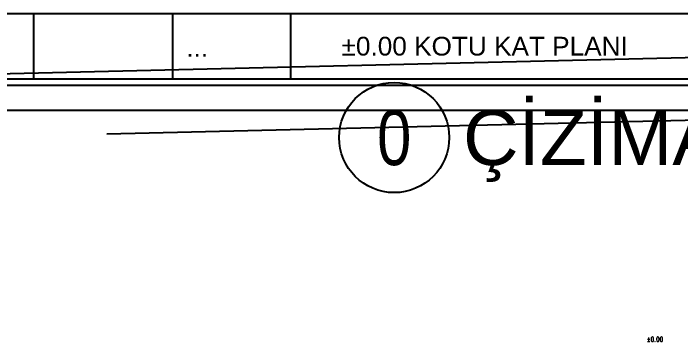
# Model space of a CAD drawing. Header units: millimetres. Extents: x 43168.9 to 43194.6, y -25545.1 to -25543.4.
# Drawn here: x 43171.5096 to 43171.9379, y -25545.1182 to -25544.908 of the extents above; entities that cross this region are included whole.
import ezdxf
from ezdxf.enums import TextEntityAlignment as Align

# ---------------------------------------------------------------- set-up
doc = ezdxf.new("R2010")
doc.units = ezdxf.units.MM
doc.header["$LTSCALE"] = 200
doc.linetypes.add('DASHDOT', pattern=[1, 0.5, -0.25, 0, -0.25])
for name, color, linetype in [('gor-2_sgh', 161, 'Continuous'), ('pafta_sgh', 11, 'Continuous'), ('yapi-yaklasma_sgh', 41, 'DASHDOT')]:
    doc.layers.add(name, color=color, linetype=linetype)
doc.layers.add('SECTION3', color=2, linetype='Continuous', lineweight=30)
doc.styles.add('antet', font='arial.ttf')
doc.styles.add('ARIAL', font='arial.ttf')
doc.styles.add('RomanSTA', font='ROMANSTA.TTF')

msp = doc.modelspace()

# ---------------------------------------------------------------- linework, layer by layer
msp.add_circle((43171.75368, -25544.98753), 0.03528)
at = {"layer": 'gor-2_sgh'}
msp.add_line((43171.34613, -25544.95044), (43172.43588, -25544.9245), dxfattribs=at)
at = {"layer": 'pafta_sgh'}
for p, q in [((43171.29588, -25544.908), (43172.43588, -25544.908)), ((43171.52251, -25544.908), (43171.52251, -25544.95)), ((43171.61154, -25544.908), (43171.61154, -25544.95)), ((43171.68723, -25544.908), (43171.68723, -25544.95)), ((43171.29588, -25544.95), (43172.43588, -25544.95)), ((43171.29188, -25544.954), (43172.43988, -25544.954)), ((43171.27588, -25544.97), (43172.45588, -25544.97))]:
    msp.add_line(p, q, dxfattribs=at)
at = {"layer": 'yapi-yaklasma_sgh', "color": 40}
msp.add_line((43171.56957, -25544.98513), (43172.24437, -25544.96907), dxfattribs=at)

# ---------------------------------------------------------------- texts
at = {"style": 'ARIAL'}
msp.add_attdef('ÇİZİMADI', text='ÇİZİM ADI', height=0.03528, rotation=0.009, dxfattribs=at).set_placement((43171.79778, -25544.98752), align=Align.MIDDLE_LEFT)
at = {"style": 'ARIAL', "width": 0.8}
msp.add_attdef('0', text='00', height=0.03528, rotation=0.009, dxfattribs=at).set_placement((43171.75368, -25544.98753), align=Align.MIDDLE)
at = {"layer": 'pafta_sgh', "style": 'antet'}
for s, p in [('±0.00 KOTU KAT PLANI', (43171.71996, -25544.935)), ('...', (43171.62047, -25544.93582))]:
    msp.add_text(s, height=0.012, dxfattribs=at).set_placement(p)
at = {"layer": 'SECTION3', "color": 2, "style": 'RomanSTA', "width": 0.85}
msp.add_text('%%P0.00', height=0.003, dxfattribs=at).set_placement((43171.91545, -25545.11822))

doc.saveas('drawing.dxf')
